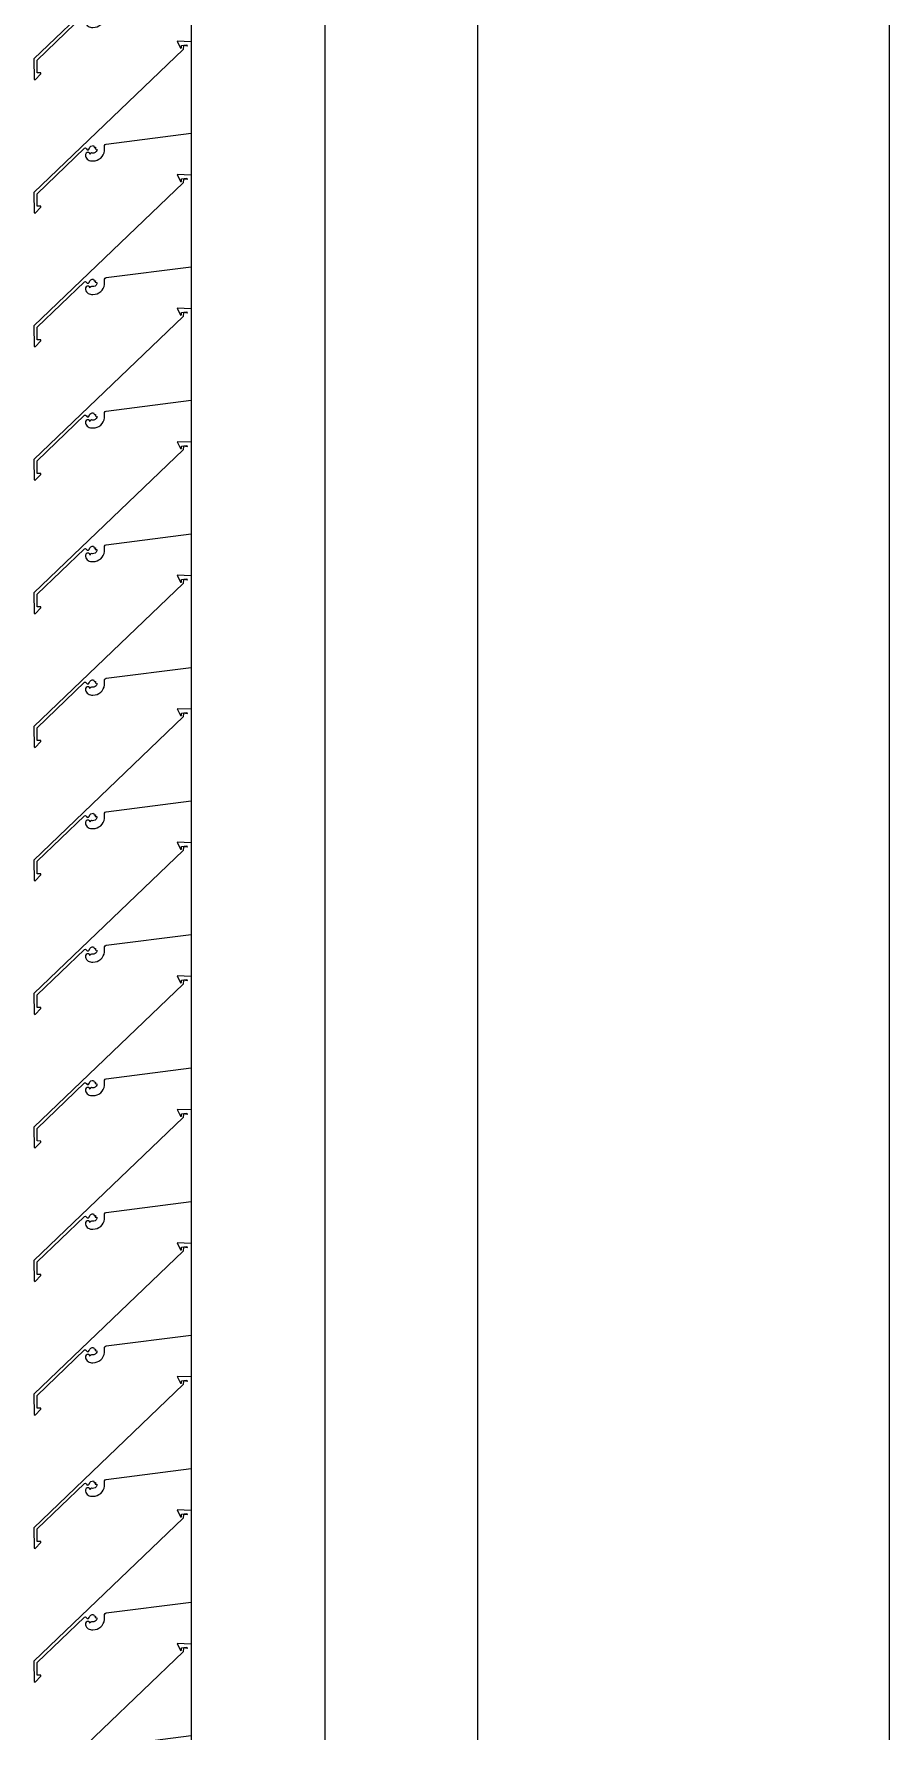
# Model space of a CAD drawing. Header units: millimetres. Extents: x -220592 to 404889, y -217665 to 38245.
# Drawn here: x -806.58 to -802.42, y -1147.65 to -1139.39 of the extents above; entities that cross this region are included whole.
import ezdxf

# ---------------------------------------------------------------- set-up
doc = ezdxf.new("R2010")
doc.units = ezdxf.units.MM
doc.linetypes.add('XKITLINE00', pattern=[0])
doc.layers.add('Part', color=7, linetype='Continuous', lineweight=0)

# ---------------------------------------------------------------- blocks, each defined once
blk = doc.blocks.new('*A15047')
at = {"layer": 'Part', "color": 7, "linetype": 'XKITLINE00', "lineweight": 0}
for p, q in [((8.69, 356.643483), (8.69, 102.780027)), ((6.69, 102.780027), (6.69, 273.099959))]:
    blk.add_line(p, q, dxfattribs=at)
blk = doc.blocks.new('*A15781')
at = {"layer": 'Part', "color": 7, "linetype": 'XKITLINE00', "lineweight": 0}
for p, q in [((5.255094, 261.812484), (4.529972, 261.116238)), ((5.294696, 261.849826), (5.227201, 261.85244)), ((5.227201, 261.85244), (5.242736, 261.818953)), ((5.242736, 261.818953), (5.247859, 261.819365)), ((5.247859, 261.819365), (5.247988, 261.831556)), ((5.247988, 261.831556), (5.272971, 261.834696)), ((5.257991, 261.831027), (5.255094, 261.812484)), ((5.275007, 261.828123), (5.257991, 261.831027)), ((5.272971, 261.834696), (5.275007, 261.828123)), ((4.880888, 261.351118), (5.294696, 261.404122)), ((4.545007, 261.109871), (4.776023, 261.331274)), ((4.776023, 261.331274), (4.781182, 261.332366)), ((4.78333, 261.306456), (4.78069, 261.300982)), ((4.781182, 261.332366), (4.784837, 261.327739)), ((4.788474, 261.309693), (4.78333, 261.306456)), ((4.784837, 261.327739), (4.789301, 261.323885)), ((4.794552, 261.309705), (4.788474, 261.309693)), ((4.789301, 261.323885), (4.795195, 261.324091)), ((4.799708, 261.306487), (4.794552, 261.309705)), ((4.795195, 261.324091), (4.799378, 261.328248)), ((4.799378, 261.328248), (4.802492, 261.335822)), ((4.80265, 261.301015), (4.799708, 261.306487)), ((4.802492, 261.335822), (4.807159, 261.340608)), ((4.80468, 261.305996), (4.80265, 261.301015)), ((4.809491, 261.308403), (4.80468, 261.305996)), ((4.807159, 261.340608), (4.813235, 261.343398)), ((4.815409, 261.307498), (4.809491, 261.308403)), ((4.813235, 261.343398), (4.819907, 261.34382)), ((4.821909, 261.307842), (4.815409, 261.307498)), ((4.819907, 261.34382), (4.822229, 261.33643)), ((4.827877, 261.31044), (4.821909, 261.307842)), ((4.822229, 261.33643), (4.829394, 261.335486)), ((4.832559, 261.314962), (4.827877, 261.31044)), ((4.829394, 261.335486), (4.828225, 261.328426)), ((4.828225, 261.328426), (4.83593, 261.32732)), ((4.835361, 261.320836), (4.832559, 261.314962)), ((4.83593, 261.32732), (4.835361, 261.320836)), ((4.867327, 261.299055), (4.871325, 261.308485)), ((4.871325, 261.308485), (4.873548, 261.318484)), ((4.872437, 261.338854), (4.872676, 261.344376)), ((4.873923, 261.32872), (4.872437, 261.338854)), ((4.872676, 261.344376), (4.875813, 261.348928)), ((4.873548, 261.318484), (4.873923, 261.32872)), ((4.875813, 261.348928), (4.880888, 261.351118)), ((4.78069, 261.300982), (4.781186, 261.293212)), ((4.781186, 261.293212), (4.782921, 261.287716)), ((4.782921, 261.287716), (4.785675, 261.282653)), ((4.785675, 261.282653), (4.789347, 261.27821)), ((4.789347, 261.27821), (4.7938, 261.274552)), ((4.7938, 261.274552), (4.79887, 261.271812)), ((4.79887, 261.271812), (4.804371, 261.270093)), ((4.804371, 261.270093), (4.810099, 261.269457)), ((4.810099, 261.269457), (4.816898, 261.269359)), ((4.816898, 261.269359), (4.827111, 261.270144)), ((4.827111, 261.270144), (4.837012, 261.272767)), ((4.837012, 261.272767), (4.846275, 261.27714)), ((4.846275, 261.27714), (4.854591, 261.283118)), ((4.854591, 261.283118), (4.861687, 261.290505)), ((4.861687, 261.290505), (4.867327, 261.299055)), ((4.529972, 261.116238), (4.530525, 261.017087)), ((4.54535, 261.048525), (4.545007, 261.109871)), ((4.530525, 261.017087), (4.535206, 261.014619)), ((4.535206, 261.014619), (4.563855, 261.043507)), ((4.56277, 261.048428), (4.54535, 261.048525)), ((4.563855, 261.043507), (4.56277, 261.048428))]:
    blk.add_line(p, q, dxfattribs=at)
blk = doc.blocks.new('*A15782')
at = {"layer": 'Part', "color": 7, "linetype": 'XKITLINE00', "lineweight": 0}
for p, q in [((5.255094, 262.462484), (4.529972, 261.766238)), ((5.294696, 262.499826), (5.227201, 262.50244)), ((5.227201, 262.50244), (5.242736, 262.468953)), ((5.242736, 262.468953), (5.247859, 262.469365)), ((5.247859, 262.469365), (5.247988, 262.481556)), ((5.247988, 262.481556), (5.272971, 262.484696)), ((5.257991, 262.481027), (5.255094, 262.462484)), ((5.275007, 262.478123), (5.257991, 262.481027)), ((5.272971, 262.484696), (5.275007, 262.478123)), ((4.880888, 262.001118), (5.294696, 262.054122)), ((4.545007, 261.759871), (4.776023, 261.981274)), ((4.776023, 261.981274), (4.781182, 261.982366)), ((4.781182, 261.982366), (4.784837, 261.977739)), ((4.784837, 261.977739), (4.789301, 261.973885)), ((4.789301, 261.973885), (4.795195, 261.974091)), ((4.795195, 261.974091), (4.799378, 261.978248)), ((4.799378, 261.978248), (4.802492, 261.985822)), ((4.802492, 261.985822), (4.807159, 261.990608)), ((4.807159, 261.990608), (4.813235, 261.993398)), ((4.813235, 261.993398), (4.819907, 261.99382)), ((4.819907, 261.99382), (4.822229, 261.98643)), ((4.822229, 261.98643), (4.829394, 261.985486)), ((4.832559, 261.964962), (4.827877, 261.96044)), ((4.829394, 261.985486), (4.828225, 261.978426)), ((4.828225, 261.978426), (4.83593, 261.97732)), ((4.835361, 261.970836), (4.832559, 261.964962)), ((4.83593, 261.97732), (4.835361, 261.970836)), ((4.871325, 261.958485), (4.873548, 261.968484)), ((4.872437, 261.988854), (4.872676, 261.994376)), ((4.873923, 261.97872), (4.872437, 261.988854)), ((4.872676, 261.994376), (4.875813, 261.998928)), ((4.873548, 261.968484), (4.873923, 261.97872)), ((4.875813, 261.998928), (4.880888, 262.001118)), ((4.78333, 261.956456), (4.78069, 261.950982)), ((4.78069, 261.950982), (4.781186, 261.943212)), ((4.781186, 261.943212), (4.782921, 261.937716)), ((4.782921, 261.937716), (4.785675, 261.932653)), ((4.788474, 261.959693), (4.78333, 261.956456)), ((4.785675, 261.932653), (4.789347, 261.92821)), ((4.794552, 261.959705), (4.788474, 261.959693)), ((4.789347, 261.92821), (4.7938, 261.924552)), ((4.7938, 261.924552), (4.79887, 261.921812)), ((4.799708, 261.956487), (4.794552, 261.959705)), ((4.79887, 261.921812), (4.804371, 261.920093)), ((4.80265, 261.951015), (4.799708, 261.956487)), ((4.80468, 261.955996), (4.80265, 261.951015)), ((4.804371, 261.920093), (4.810099, 261.919457)), ((4.809491, 261.958403), (4.80468, 261.955996)), ((4.815409, 261.957498), (4.809491, 261.958403)), ((4.810099, 261.919457), (4.816898, 261.919359)), ((4.821909, 261.957842), (4.815409, 261.957498)), ((4.816898, 261.919359), (4.827111, 261.920144)), ((4.827877, 261.96044), (4.821909, 261.957842)), ((4.827111, 261.920144), (4.837012, 261.922767)), ((4.837012, 261.922767), (4.846275, 261.92714)), ((4.846275, 261.92714), (4.854591, 261.933118)), ((4.854591, 261.933118), (4.861687, 261.940505)), ((4.861687, 261.940505), (4.867327, 261.949055)), ((4.867327, 261.949055), (4.871325, 261.958485)), ((4.529972, 261.766238), (4.530525, 261.667087)), ((4.54535, 261.698525), (4.545007, 261.759871)), ((4.530525, 261.667087), (4.535206, 261.664619)), ((4.535206, 261.664619), (4.563855, 261.693507)), ((4.56277, 261.698428), (4.54535, 261.698525)), ((4.563855, 261.693507), (4.56277, 261.698428))]:
    blk.add_line(p, q, dxfattribs=at)
blk = doc.blocks.new('*A15783')
at = {"layer": 'Part', "color": 7, "linetype": 'XKITLINE00', "lineweight": 0}
for p, q in [((5.294696, 263.149826), (5.227201, 263.15244)), ((5.227201, 263.15244), (5.242736, 263.118953)), ((5.247859, 263.119365), (5.247988, 263.131556)), ((5.247988, 263.131556), (5.272971, 263.134696)), ((5.257991, 263.131027), (5.255094, 263.112484)), ((5.275007, 263.128123), (5.257991, 263.131027)), ((5.272971, 263.134696), (5.275007, 263.128123)), ((5.255094, 263.112484), (4.529972, 262.416238)), ((5.242736, 263.118953), (5.247859, 263.119365)), ((4.545007, 262.409871), (4.776023, 262.631274)), ((4.776023, 262.631274), (4.781182, 262.632366)), ((4.781182, 262.632366), (4.784837, 262.627739)), ((4.784837, 262.627739), (4.789301, 262.623885)), ((4.789301, 262.623885), (4.795195, 262.624091)), ((4.795195, 262.624091), (4.799378, 262.628248)), ((4.799378, 262.628248), (4.802492, 262.635822)), ((4.802492, 262.635822), (4.807159, 262.640608)), ((4.807159, 262.640608), (4.813235, 262.643398)), ((4.813235, 262.643398), (4.819907, 262.64382)), ((4.819907, 262.64382), (4.822229, 262.63643)), ((4.822229, 262.63643), (4.829394, 262.635486)), ((4.829394, 262.635486), (4.828225, 262.628426)), ((4.828225, 262.628426), (4.83593, 262.62732)), ((4.83593, 262.62732), (4.835361, 262.620836)), ((4.872437, 262.638854), (4.872676, 262.644376)), ((4.873923, 262.62872), (4.872437, 262.638854)), ((4.872676, 262.644376), (4.875813, 262.648928)), ((4.873548, 262.618484), (4.873923, 262.62872)), ((4.875813, 262.648928), (4.880888, 262.651118)), ((4.880888, 262.651118), (5.294696, 262.704122)), ((4.78333, 262.606456), (4.78069, 262.600982)), ((4.78069, 262.600982), (4.781186, 262.593212)), ((4.781186, 262.593212), (4.782921, 262.587716)), ((4.782921, 262.587716), (4.785675, 262.582653)), ((4.788474, 262.609693), (4.78333, 262.606456)), ((4.785675, 262.582653), (4.789347, 262.57821)), ((4.794552, 262.609705), (4.788474, 262.609693)), ((4.789347, 262.57821), (4.7938, 262.574552)), ((4.7938, 262.574552), (4.79887, 262.571812)), ((4.799708, 262.606487), (4.794552, 262.609705)), ((4.79887, 262.571812), (4.804371, 262.570093)), ((4.80265, 262.601015), (4.799708, 262.606487)), ((4.80468, 262.605996), (4.80265, 262.601015)), ((4.804371, 262.570093), (4.810099, 262.569457)), ((4.809491, 262.608403), (4.80468, 262.605996)), ((4.815409, 262.607498), (4.809491, 262.608403)), ((4.810099, 262.569457), (4.816898, 262.569359)), ((4.821909, 262.607842), (4.815409, 262.607498)), ((4.816898, 262.569359), (4.827111, 262.570144)), ((4.827877, 262.61044), (4.821909, 262.607842)), ((4.827111, 262.570144), (4.837012, 262.572767)), ((4.832559, 262.614962), (4.827877, 262.61044)), ((4.835361, 262.620836), (4.832559, 262.614962)), ((4.837012, 262.572767), (4.846275, 262.57714)), ((4.846275, 262.57714), (4.854591, 262.583118)), ((4.854591, 262.583118), (4.861687, 262.590505)), ((4.861687, 262.590505), (4.867327, 262.599055)), ((4.867327, 262.599055), (4.871325, 262.608485)), ((4.871325, 262.608485), (4.873548, 262.618484)), ((4.529972, 262.416238), (4.530525, 262.317087)), ((4.54535, 262.348525), (4.545007, 262.409871)), ((4.530525, 262.317087), (4.535206, 262.314619)), ((4.535206, 262.314619), (4.563855, 262.343507)), ((4.56277, 262.348428), (4.54535, 262.348525)), ((4.563855, 262.343507), (4.56277, 262.348428))]:
    blk.add_line(p, q, dxfattribs=at)
blk = doc.blocks.new('*A15784')
at = {"layer": 'Part', "color": 7, "linetype": 'XKITLINE00', "lineweight": 0}
for p, q in [((5.294696, 263.799826), (5.227201, 263.80244)), ((5.227201, 263.80244), (5.242736, 263.768953)), ((5.247859, 263.769365), (5.247988, 263.781556)), ((5.247988, 263.781556), (5.272971, 263.784696)), ((5.257991, 263.781027), (5.255094, 263.762484)), ((5.275007, 263.778123), (5.257991, 263.781027)), ((5.272971, 263.784696), (5.275007, 263.778123)), ((5.255094, 263.762484), (4.529972, 263.066238)), ((5.242736, 263.768953), (5.247859, 263.769365)), ((4.799378, 263.278248), (4.802492, 263.285822)), ((4.802492, 263.285822), (4.807159, 263.290608)), ((4.807159, 263.290608), (4.813235, 263.293398)), ((4.813235, 263.293398), (4.819907, 263.29382)), ((4.819907, 263.29382), (4.822229, 263.28643)), ((4.822229, 263.28643), (4.829394, 263.285486)), ((4.829394, 263.285486), (4.828225, 263.278426)), ((4.872437, 263.288854), (4.872676, 263.294376)), ((4.873923, 263.27872), (4.872437, 263.288854)), ((4.872676, 263.294376), (4.875813, 263.298928)), ((4.875813, 263.298928), (4.880888, 263.301118)), ((4.880888, 263.301118), (5.294696, 263.354122)), ((4.545007, 263.059871), (4.776023, 263.281274)), ((4.776023, 263.281274), (4.781182, 263.282366)), ((4.78333, 263.256456), (4.78069, 263.250982)), ((4.78069, 263.250982), (4.781186, 263.243212)), ((4.781182, 263.282366), (4.784837, 263.277739)), ((4.781186, 263.243212), (4.782921, 263.237716)), ((4.782921, 263.237716), (4.785675, 263.232653)), ((4.788474, 263.259693), (4.78333, 263.256456)), ((4.784837, 263.277739), (4.789301, 263.273885)), ((4.785675, 263.232653), (4.789347, 263.22821)), ((4.794552, 263.259705), (4.788474, 263.259693)), ((4.789301, 263.273885), (4.795195, 263.274091)), ((4.789347, 263.22821), (4.7938, 263.224552)), ((4.7938, 263.224552), (4.79887, 263.221812)), ((4.799708, 263.256487), (4.794552, 263.259705)), ((4.795195, 263.274091), (4.799378, 263.278248)), ((4.79887, 263.221812), (4.804371, 263.220093)), ((4.80265, 263.251015), (4.799708, 263.256487)), ((4.80468, 263.255996), (4.80265, 263.251015)), ((4.804371, 263.220093), (4.810099, 263.219457)), ((4.809491, 263.258403), (4.80468, 263.255996)), ((4.815409, 263.257498), (4.809491, 263.258403)), ((4.810099, 263.219457), (4.816898, 263.219359)), ((4.821909, 263.257842), (4.815409, 263.257498)), ((4.816898, 263.219359), (4.827111, 263.220144)), ((4.827877, 263.26044), (4.821909, 263.257842)), ((4.827111, 263.220144), (4.837012, 263.222767)), ((4.832559, 263.264962), (4.827877, 263.26044)), ((4.828225, 263.278426), (4.83593, 263.27732)), ((4.835361, 263.270836), (4.832559, 263.264962)), ((4.83593, 263.27732), (4.835361, 263.270836)), ((4.837012, 263.222767), (4.846275, 263.22714)), ((4.846275, 263.22714), (4.854591, 263.233118)), ((4.854591, 263.233118), (4.861687, 263.240505)), ((4.861687, 263.240505), (4.867327, 263.249055)), ((4.867327, 263.249055), (4.871325, 263.258485)), ((4.871325, 263.258485), (4.873548, 263.268484)), ((4.873548, 263.268484), (4.873923, 263.27872)), ((4.529972, 263.066238), (4.530525, 262.967087)), ((4.54535, 262.998525), (4.545007, 263.059871)), ((4.530525, 262.967087), (4.535206, 262.964619)), ((4.535206, 262.964619), (4.563855, 262.993507)), ((4.56277, 262.998428), (4.54535, 262.998525)), ((4.563855, 262.993507), (4.56277, 262.998428))]:
    blk.add_line(p, q, dxfattribs=at)
blk = doc.blocks.new('*A15785')
at = {"layer": 'Part', "color": 7, "linetype": 'XKITLINE00', "lineweight": 0}
for p, q in [((5.294696, 264.449826), (5.227201, 264.45244)), ((5.227201, 264.45244), (5.242736, 264.418953)), ((5.255094, 264.412484), (4.529972, 263.716238)), ((5.242736, 264.418953), (5.247859, 264.419365)), ((5.247859, 264.419365), (5.247988, 264.431556)), ((5.247988, 264.431556), (5.272971, 264.434696)), ((5.257991, 264.431027), (5.255094, 264.412484)), ((5.275007, 264.428123), (5.257991, 264.431027)), ((5.272971, 264.434696), (5.275007, 264.428123)), ((4.872676, 263.944376), (4.875813, 263.948928)), ((4.875813, 263.948928), (4.880888, 263.951118)), ((4.880888, 263.951118), (5.294696, 264.004122)), ((4.545007, 263.709871), (4.776023, 263.931274)), ((4.776023, 263.931274), (4.781182, 263.932366)), ((4.78333, 263.906456), (4.78069, 263.900982)), ((4.78069, 263.900982), (4.781186, 263.893212)), ((4.781182, 263.932366), (4.784837, 263.927739)), ((4.781186, 263.893212), (4.782921, 263.887716)), ((4.782921, 263.887716), (4.785675, 263.882653)), ((4.788474, 263.909693), (4.78333, 263.906456)), ((4.784837, 263.927739), (4.789301, 263.923885)), ((4.785675, 263.882653), (4.789347, 263.87821)), ((4.794552, 263.909705), (4.788474, 263.909693)), ((4.789301, 263.923885), (4.795195, 263.924091)), ((4.789347, 263.87821), (4.7938, 263.874552)), ((4.7938, 263.874552), (4.79887, 263.871812)), ((4.799708, 263.906487), (4.794552, 263.909705)), ((4.795195, 263.924091), (4.799378, 263.928248)), ((4.79887, 263.871812), (4.804371, 263.870093)), ((4.799378, 263.928248), (4.802492, 263.935822)), ((4.80265, 263.901015), (4.799708, 263.906487)), ((4.802492, 263.935822), (4.807159, 263.940608)), ((4.80468, 263.905996), (4.80265, 263.901015)), ((4.804371, 263.870093), (4.810099, 263.869457)), ((4.809491, 263.908403), (4.80468, 263.905996)), ((4.807159, 263.940608), (4.813235, 263.943398)), ((4.815409, 263.907498), (4.809491, 263.908403)), ((4.810099, 263.869457), (4.816898, 263.869359)), ((4.813235, 263.943398), (4.819907, 263.94382)), ((4.821909, 263.907842), (4.815409, 263.907498)), ((4.816898, 263.869359), (4.827111, 263.870144)), ((4.819907, 263.94382), (4.822229, 263.93643)), ((4.827877, 263.91044), (4.821909, 263.907842)), ((4.822229, 263.93643), (4.829394, 263.935486)), ((4.827111, 263.870144), (4.837012, 263.872767)), ((4.832559, 263.914962), (4.827877, 263.91044)), ((4.829394, 263.935486), (4.828225, 263.928426)), ((4.828225, 263.928426), (4.83593, 263.92732)), ((4.835361, 263.920836), (4.832559, 263.914962)), ((4.83593, 263.92732), (4.835361, 263.920836)), ((4.837012, 263.872767), (4.846275, 263.87714)), ((4.846275, 263.87714), (4.854591, 263.883118)), ((4.854591, 263.883118), (4.861687, 263.890505)), ((4.861687, 263.890505), (4.867327, 263.899055)), ((4.867327, 263.899055), (4.871325, 263.908485)), ((4.871325, 263.908485), (4.873548, 263.918484)), ((4.872437, 263.938854), (4.872676, 263.944376)), ((4.873923, 263.92872), (4.872437, 263.938854)), ((4.873548, 263.918484), (4.873923, 263.92872)), ((4.529972, 263.716238), (4.530525, 263.617087)), ((4.54535, 263.648525), (4.545007, 263.709871)), ((4.530525, 263.617087), (4.535206, 263.614619)), ((4.535206, 263.614619), (4.563855, 263.643507)), ((4.56277, 263.648428), (4.54535, 263.648525)), ((4.563855, 263.643507), (4.56277, 263.648428))]:
    blk.add_line(p, q, dxfattribs=at)
blk = doc.blocks.new('*A15786')
at = {"layer": 'Part', "color": 7, "linetype": 'XKITLINE00', "lineweight": 0}
for p, q in [((5.294696, 265.099826), (5.227201, 265.10244)), ((5.227201, 265.10244), (5.242736, 265.068953)), ((5.255094, 265.062484), (4.529972, 264.366238)), ((5.242736, 265.068953), (5.247859, 265.069365)), ((5.247859, 265.069365), (5.247988, 265.081556)), ((5.247988, 265.081556), (5.272971, 265.084696)), ((5.257991, 265.081027), (5.255094, 265.062484)), ((5.275007, 265.078123), (5.257991, 265.081027)), ((5.272971, 265.084696), (5.275007, 265.078123)), ((4.880888, 264.601118), (5.294696, 264.654122)), ((4.545007, 264.359871), (4.776023, 264.581274)), ((4.776023, 264.581274), (4.781182, 264.582366)), ((4.78333, 264.556456), (4.78069, 264.550982)), ((4.78069, 264.550982), (4.781186, 264.543212)), ((4.781182, 264.582366), (4.784837, 264.577739)), ((4.781186, 264.543212), (4.782921, 264.537716)), ((4.782921, 264.537716), (4.785675, 264.532653)), ((4.788474, 264.559693), (4.78333, 264.556456)), ((4.784837, 264.577739), (4.789301, 264.573885)), ((4.785675, 264.532653), (4.789347, 264.52821)), ((4.794552, 264.559705), (4.788474, 264.559693)), ((4.789301, 264.573885), (4.795195, 264.574091)), ((4.789347, 264.52821), (4.7938, 264.524552)), ((4.7938, 264.524552), (4.79887, 264.521812)), ((4.799708, 264.556487), (4.794552, 264.559705)), ((4.795195, 264.574091), (4.799378, 264.578248)), ((4.799378, 264.578248), (4.802492, 264.585822)), ((4.80265, 264.551015), (4.799708, 264.556487)), ((4.802492, 264.585822), (4.807159, 264.590608)), ((4.80468, 264.555996), (4.80265, 264.551015)), ((4.809491, 264.558403), (4.80468, 264.555996)), ((4.807159, 264.590608), (4.813235, 264.593398)), ((4.815409, 264.557498), (4.809491, 264.558403)), ((4.813235, 264.593398), (4.819907, 264.59382)), ((4.821909, 264.557842), (4.815409, 264.557498)), ((4.819907, 264.59382), (4.822229, 264.58643)), ((4.827877, 264.56044), (4.821909, 264.557842)), ((4.822229, 264.58643), (4.829394, 264.585486)), ((4.832559, 264.564962), (4.827877, 264.56044)), ((4.829394, 264.585486), (4.828225, 264.578426)), ((4.828225, 264.578426), (4.83593, 264.57732)), ((4.835361, 264.570836), (4.832559, 264.564962)), ((4.83593, 264.57732), (4.835361, 264.570836)), ((4.837012, 264.522767), (4.846275, 264.52714)), ((4.846275, 264.52714), (4.854591, 264.533118)), ((4.854591, 264.533118), (4.861687, 264.540505)), ((4.861687, 264.540505), (4.867327, 264.549055)), ((4.867327, 264.549055), (4.871325, 264.558485)), ((4.871325, 264.558485), (4.873548, 264.568484)), ((4.872437, 264.588854), (4.872676, 264.594376)), ((4.873923, 264.57872), (4.872437, 264.588854)), ((4.872676, 264.594376), (4.875813, 264.598928)), ((4.873548, 264.568484), (4.873923, 264.57872)), ((4.875813, 264.598928), (4.880888, 264.601118)), ((4.79887, 264.521812), (4.804371, 264.520093)), ((4.804371, 264.520093), (4.810099, 264.519457)), ((4.810099, 264.519457), (4.816898, 264.519359)), ((4.816898, 264.519359), (4.827111, 264.520144)), ((4.827111, 264.520144), (4.837012, 264.522767)), ((4.529972, 264.366238), (4.530525, 264.267087)), ((4.54535, 264.298525), (4.545007, 264.359871)), ((4.535206, 264.264619), (4.563855, 264.293507)), ((4.56277, 264.298428), (4.54535, 264.298525)), ((4.563855, 264.293507), (4.56277, 264.298428)), ((4.530525, 264.267087), (4.535206, 264.264619))]:
    blk.add_line(p, q, dxfattribs=at)
blk = doc.blocks.new('*A15787')
at = {"layer": 'Part', "color": 7, "linetype": 'XKITLINE00', "lineweight": 0}
for p, q in [((5.255094, 265.712484), (4.529972, 265.016238)), ((5.294696, 265.749826), (5.227201, 265.75244)), ((5.227201, 265.75244), (5.242736, 265.718953)), ((5.242736, 265.718953), (5.247859, 265.719365)), ((5.247859, 265.719365), (5.247988, 265.731556)), ((5.247988, 265.731556), (5.272971, 265.734696)), ((5.257991, 265.731027), (5.255094, 265.712484)), ((5.275007, 265.728123), (5.257991, 265.731027)), ((5.272971, 265.734696), (5.275007, 265.728123)), ((4.880888, 265.251118), (5.294696, 265.304122)), ((4.545007, 265.009871), (4.776023, 265.231274)), ((4.776023, 265.231274), (4.781182, 265.232366)), ((4.78333, 265.206456), (4.78069, 265.200982)), ((4.78069, 265.200982), (4.781186, 265.193212)), ((4.781182, 265.232366), (4.784837, 265.227739)), ((4.781186, 265.193212), (4.782921, 265.187716)), ((4.782921, 265.187716), (4.785675, 265.182653)), ((4.788474, 265.209693), (4.78333, 265.206456)), ((4.784837, 265.227739), (4.789301, 265.223885)), ((4.794552, 265.209705), (4.788474, 265.209693)), ((4.789301, 265.223885), (4.795195, 265.224091)), ((4.799708, 265.206487), (4.794552, 265.209705)), ((4.795195, 265.224091), (4.799378, 265.228248)), ((4.799378, 265.228248), (4.802492, 265.235822)), ((4.80265, 265.201015), (4.799708, 265.206487)), ((4.802492, 265.235822), (4.807159, 265.240608)), ((4.80468, 265.205996), (4.80265, 265.201015)), ((4.809491, 265.208403), (4.80468, 265.205996)), ((4.807159, 265.240608), (4.813235, 265.243398)), ((4.815409, 265.207498), (4.809491, 265.208403)), ((4.813235, 265.243398), (4.819907, 265.24382)), ((4.821909, 265.207842), (4.815409, 265.207498)), ((4.819907, 265.24382), (4.822229, 265.23643)), ((4.827877, 265.21044), (4.821909, 265.207842)), ((4.822229, 265.23643), (4.829394, 265.235486)), ((4.832559, 265.214962), (4.827877, 265.21044)), ((4.829394, 265.235486), (4.828225, 265.228426)), ((4.828225, 265.228426), (4.83593, 265.22732)), ((4.835361, 265.220836), (4.832559, 265.214962)), ((4.83593, 265.22732), (4.835361, 265.220836)), ((4.854591, 265.183118), (4.861687, 265.190505)), ((4.861687, 265.190505), (4.867327, 265.199055)), ((4.867327, 265.199055), (4.871325, 265.208485)), ((4.871325, 265.208485), (4.873548, 265.218484)), ((4.872437, 265.238854), (4.872676, 265.244376)), ((4.873923, 265.22872), (4.872437, 265.238854)), ((4.872676, 265.244376), (4.875813, 265.248928)), ((4.873548, 265.218484), (4.873923, 265.22872)), ((4.875813, 265.248928), (4.880888, 265.251118)), ((4.785675, 265.182653), (4.789347, 265.17821)), ((4.789347, 265.17821), (4.7938, 265.174552)), ((4.7938, 265.174552), (4.79887, 265.171812)), ((4.79887, 265.171812), (4.804371, 265.170093)), ((4.804371, 265.170093), (4.810099, 265.169457)), ((4.810099, 265.169457), (4.816898, 265.169359)), ((4.816898, 265.169359), (4.827111, 265.170144)), ((4.827111, 265.170144), (4.837012, 265.172767)), ((4.837012, 265.172767), (4.846275, 265.17714)), ((4.846275, 265.17714), (4.854591, 265.183118)), ((4.529972, 265.016238), (4.530525, 264.917087)), ((4.535206, 264.914619), (4.563855, 264.943507)), ((4.54535, 264.948525), (4.545007, 265.009871)), ((4.56277, 264.948428), (4.54535, 264.948525)), ((4.563855, 264.943507), (4.56277, 264.948428)), ((4.530525, 264.917087), (4.535206, 264.914619))]:
    blk.add_line(p, q, dxfattribs=at)
blk = doc.blocks.new('*A15788')
at = {"layer": 'Part', "color": 7, "linetype": 'XKITLINE00', "lineweight": 0}
for p, q in [((5.255094, 266.362484), (4.529972, 265.666238)), ((5.294696, 266.399826), (5.227201, 266.40244)), ((5.227201, 266.40244), (5.242736, 266.368953)), ((5.242736, 266.368953), (5.247859, 266.369365)), ((5.247859, 266.369365), (5.247988, 266.381556)), ((5.247988, 266.381556), (5.272971, 266.384696)), ((5.257991, 266.381027), (5.255094, 266.362484)), ((5.275007, 266.378123), (5.257991, 266.381027)), ((5.272971, 266.384696), (5.275007, 266.378123)), ((4.880888, 265.901118), (5.294696, 265.954122)), ((4.545007, 265.659871), (4.776023, 265.881274)), ((4.776023, 265.881274), (4.781182, 265.882366)), ((4.78333, 265.856456), (4.78069, 265.850982)), ((4.78069, 265.850982), (4.781186, 265.843212)), ((4.781182, 265.882366), (4.784837, 265.877739)), ((4.788474, 265.859693), (4.78333, 265.856456)), ((4.784837, 265.877739), (4.789301, 265.873885)), ((4.794552, 265.859705), (4.788474, 265.859693)), ((4.789301, 265.873885), (4.795195, 265.874091)), ((4.799708, 265.856487), (4.794552, 265.859705)), ((4.795195, 265.874091), (4.799378, 265.878248)), ((4.799378, 265.878248), (4.802492, 265.885822)), ((4.80265, 265.851015), (4.799708, 265.856487)), ((4.802492, 265.885822), (4.807159, 265.890608)), ((4.80468, 265.855996), (4.80265, 265.851015)), ((4.809491, 265.858403), (4.80468, 265.855996)), ((4.807159, 265.890608), (4.813235, 265.893398)), ((4.815409, 265.857498), (4.809491, 265.858403)), ((4.813235, 265.893398), (4.819907, 265.89382)), ((4.821909, 265.857842), (4.815409, 265.857498)), ((4.819907, 265.89382), (4.822229, 265.88643)), ((4.827877, 265.86044), (4.821909, 265.857842)), ((4.822229, 265.88643), (4.829394, 265.885486)), ((4.832559, 265.864962), (4.827877, 265.86044)), ((4.829394, 265.885486), (4.828225, 265.878426)), ((4.828225, 265.878426), (4.83593, 265.87732)), ((4.835361, 265.870836), (4.832559, 265.864962)), ((4.83593, 265.87732), (4.835361, 265.870836)), ((4.861687, 265.840505), (4.867327, 265.849055)), ((4.867327, 265.849055), (4.871325, 265.858485)), ((4.871325, 265.858485), (4.873548, 265.868484)), ((4.872437, 265.888854), (4.872676, 265.894376)), ((4.873923, 265.87872), (4.872437, 265.888854)), ((4.872676, 265.894376), (4.875813, 265.898928)), ((4.873548, 265.868484), (4.873923, 265.87872)), ((4.875813, 265.898928), (4.880888, 265.901118)), ((4.781186, 265.843212), (4.782921, 265.837716)), ((4.782921, 265.837716), (4.785675, 265.832653)), ((4.785675, 265.832653), (4.789347, 265.82821)), ((4.789347, 265.82821), (4.7938, 265.824552)), ((4.7938, 265.824552), (4.79887, 265.821812)), ((4.79887, 265.821812), (4.804371, 265.820093)), ((4.804371, 265.820093), (4.810099, 265.819457)), ((4.810099, 265.819457), (4.816898, 265.819359)), ((4.816898, 265.819359), (4.827111, 265.820144)), ((4.827111, 265.820144), (4.837012, 265.822767)), ((4.837012, 265.822767), (4.846275, 265.82714)), ((4.846275, 265.82714), (4.854591, 265.833118)), ((4.854591, 265.833118), (4.861687, 265.840505)), ((4.529972, 265.666238), (4.530525, 265.567087)), ((4.54535, 265.598525), (4.545007, 265.659871)), ((4.56277, 265.598428), (4.54535, 265.598525)), ((4.563855, 265.593507), (4.56277, 265.598428)), ((4.530525, 265.567087), (4.535206, 265.564619)), ((4.535206, 265.564619), (4.563855, 265.593507))]:
    blk.add_line(p, q, dxfattribs=at)
blk = doc.blocks.new('*A15789')
at = {"layer": 'Part', "color": 7, "linetype": 'XKITLINE00', "lineweight": 0}
for p, q in [((5.255094, 267.012484), (4.529972, 266.316238)), ((5.294696, 267.049826), (5.227201, 267.05244)), ((5.227201, 267.05244), (5.242736, 267.018953)), ((5.242736, 267.018953), (5.247859, 267.019365)), ((5.247859, 267.019365), (5.247988, 267.031556)), ((5.247988, 267.031556), (5.272971, 267.034696)), ((5.257991, 267.031027), (5.255094, 267.012484)), ((5.275007, 267.028123), (5.257991, 267.031027)), ((5.272971, 267.034696), (5.275007, 267.028123)), ((4.880888, 266.551118), (5.294696, 266.604122)), ((4.545007, 266.309871), (4.776023, 266.531274)), ((4.776023, 266.531274), (4.781182, 266.532366)), ((4.781182, 266.532366), (4.784837, 266.527739)), ((4.788474, 266.509693), (4.78333, 266.506456)), ((4.784837, 266.527739), (4.789301, 266.523885)), ((4.794552, 266.509705), (4.788474, 266.509693)), ((4.789301, 266.523885), (4.795195, 266.524091)), ((4.799708, 266.506487), (4.794552, 266.509705)), ((4.795195, 266.524091), (4.799378, 266.528248)), ((4.799378, 266.528248), (4.802492, 266.535822)), ((4.802492, 266.535822), (4.807159, 266.540608)), ((4.809491, 266.508403), (4.80468, 266.505996)), ((4.807159, 266.540608), (4.813235, 266.543398)), ((4.815409, 266.507498), (4.809491, 266.508403)), ((4.813235, 266.543398), (4.819907, 266.54382)), ((4.821909, 266.507842), (4.815409, 266.507498)), ((4.819907, 266.54382), (4.822229, 266.53643)), ((4.827877, 266.51044), (4.821909, 266.507842)), ((4.822229, 266.53643), (4.829394, 266.535486)), ((4.832559, 266.514962), (4.827877, 266.51044)), ((4.829394, 266.535486), (4.828225, 266.528426)), ((4.828225, 266.528426), (4.83593, 266.52732)), ((4.835361, 266.520836), (4.832559, 266.514962)), ((4.83593, 266.52732), (4.835361, 266.520836)), ((4.867327, 266.499055), (4.871325, 266.508485)), ((4.871325, 266.508485), (4.873548, 266.518484)), ((4.872437, 266.538854), (4.872676, 266.544376)), ((4.873923, 266.52872), (4.872437, 266.538854)), ((4.872676, 266.544376), (4.875813, 266.548928)), ((4.873548, 266.518484), (4.873923, 266.52872)), ((4.875813, 266.548928), (4.880888, 266.551118)), ((4.78333, 266.506456), (4.78069, 266.500982)), ((4.78069, 266.500982), (4.781186, 266.493212)), ((4.781186, 266.493212), (4.782921, 266.487716)), ((4.782921, 266.487716), (4.785675, 266.482653)), ((4.785675, 266.482653), (4.789347, 266.47821)), ((4.789347, 266.47821), (4.7938, 266.474552)), ((4.7938, 266.474552), (4.79887, 266.471812)), ((4.79887, 266.471812), (4.804371, 266.470093)), ((4.80265, 266.501015), (4.799708, 266.506487)), ((4.80468, 266.505996), (4.80265, 266.501015)), ((4.804371, 266.470093), (4.810099, 266.469457)), ((4.810099, 266.469457), (4.816898, 266.469359)), ((4.816898, 266.469359), (4.827111, 266.470144)), ((4.827111, 266.470144), (4.837012, 266.472767)), ((4.837012, 266.472767), (4.846275, 266.47714)), ((4.846275, 266.47714), (4.854591, 266.483118)), ((4.854591, 266.483118), (4.861687, 266.490505)), ((4.861687, 266.490505), (4.867327, 266.499055)), ((4.529972, 266.316238), (4.530525, 266.217087)), ((4.54535, 266.248525), (4.545007, 266.309871)), ((4.530525, 266.217087), (4.535206, 266.214619)), ((4.535206, 266.214619), (4.563855, 266.243507)), ((4.56277, 266.248428), (4.54535, 266.248525)), ((4.563855, 266.243507), (4.56277, 266.248428))]:
    blk.add_line(p, q, dxfattribs=at)
blk = doc.blocks.new('*A15790')
at = {"layer": 'Part', "color": 7, "linetype": 'XKITLINE00', "lineweight": 0}
for p, q in [((5.294696, 267.699826), (5.227201, 267.70244)), ((5.227201, 267.70244), (5.242736, 267.668953)), ((5.242736, 267.668953), (5.247859, 267.669365)), ((5.247859, 267.669365), (5.247988, 267.681556)), ((5.247988, 267.681556), (5.272971, 267.684696)), ((5.257991, 267.681027), (5.255094, 267.662484)), ((5.275007, 267.678123), (5.257991, 267.681027)), ((5.272971, 267.684696), (5.275007, 267.678123)), ((5.255094, 267.662484), (4.529972, 266.966238)), ((4.880888, 267.201118), (5.294696, 267.254122)), ((4.545007, 266.959871), (4.776023, 267.181274)), ((4.776023, 267.181274), (4.781182, 267.182366)), ((4.781182, 267.182366), (4.784837, 267.177739)), ((4.784837, 267.177739), (4.789301, 267.173885)), ((4.789301, 267.173885), (4.795195, 267.174091)), ((4.795195, 267.174091), (4.799378, 267.178248)), ((4.799378, 267.178248), (4.802492, 267.185822)), ((4.802492, 267.185822), (4.807159, 267.190608)), ((4.807159, 267.190608), (4.813235, 267.193398)), ((4.813235, 267.193398), (4.819907, 267.19382)), ((4.819907, 267.19382), (4.822229, 267.18643)), ((4.822229, 267.18643), (4.829394, 267.185486)), ((4.829394, 267.185486), (4.828225, 267.178426)), ((4.828225, 267.178426), (4.83593, 267.17732)), ((4.835361, 267.170836), (4.832559, 267.164962)), ((4.83593, 267.17732), (4.835361, 267.170836)), ((4.871325, 267.158485), (4.873548, 267.168484)), ((4.872437, 267.188854), (4.872676, 267.194376)), ((4.873923, 267.17872), (4.872437, 267.188854)), ((4.872676, 267.194376), (4.875813, 267.198928)), ((4.873548, 267.168484), (4.873923, 267.17872)), ((4.875813, 267.198928), (4.880888, 267.201118)), ((4.78333, 267.156456), (4.78069, 267.150982)), ((4.78069, 267.150982), (4.781186, 267.143212)), ((4.781186, 267.143212), (4.782921, 267.137716)), ((4.782921, 267.137716), (4.785675, 267.132653)), ((4.788474, 267.159693), (4.78333, 267.156456)), ((4.785675, 267.132653), (4.789347, 267.12821)), ((4.794552, 267.159705), (4.788474, 267.159693)), ((4.789347, 267.12821), (4.7938, 267.124552)), ((4.7938, 267.124552), (4.79887, 267.121812)), ((4.799708, 267.156487), (4.794552, 267.159705)), ((4.79887, 267.121812), (4.804371, 267.120093)), ((4.80265, 267.151015), (4.799708, 267.156487)), ((4.80468, 267.155996), (4.80265, 267.151015)), ((4.804371, 267.120093), (4.810099, 267.119457)), ((4.809491, 267.158403), (4.80468, 267.155996)), ((4.815409, 267.157498), (4.809491, 267.158403)), ((4.810099, 267.119457), (4.816898, 267.119359)), ((4.821909, 267.157842), (4.815409, 267.157498)), ((4.816898, 267.119359), (4.827111, 267.120144)), ((4.827877, 267.16044), (4.821909, 267.157842)), ((4.827111, 267.120144), (4.837012, 267.122767)), ((4.832559, 267.164962), (4.827877, 267.16044)), ((4.837012, 267.122767), (4.846275, 267.12714)), ((4.846275, 267.12714), (4.854591, 267.133118)), ((4.854591, 267.133118), (4.861687, 267.140505)), ((4.861687, 267.140505), (4.867327, 267.149055)), ((4.867327, 267.149055), (4.871325, 267.158485)), ((4.529972, 266.966238), (4.530525, 266.867087)), ((4.54535, 266.898525), (4.545007, 266.959871)), ((4.530525, 266.867087), (4.535206, 266.864619)), ((4.535206, 266.864619), (4.563855, 266.893507)), ((4.56277, 266.898428), (4.54535, 266.898525)), ((4.563855, 266.893507), (4.56277, 266.898428))]:
    blk.add_line(p, q, dxfattribs=at)
blk = doc.blocks.new('*A15791')
at = {"layer": 'Part', "color": 7, "linetype": 'XKITLINE00', "lineweight": 0}
for p, q in [((5.294696, 268.349826), (5.227201, 268.35244)), ((5.227201, 268.35244), (5.242736, 268.318953)), ((5.247859, 268.319365), (5.247988, 268.331556)), ((5.247988, 268.331556), (5.272971, 268.334696)), ((5.257991, 268.331027), (5.255094, 268.312484)), ((5.275007, 268.328123), (5.257991, 268.331027)), ((5.272971, 268.334696), (5.275007, 268.328123)), ((5.255094, 268.312484), (4.529972, 267.616238)), ((5.242736, 268.318953), (5.247859, 268.319365)), ((4.545007, 267.609871), (4.776023, 267.831274)), ((4.776023, 267.831274), (4.781182, 267.832366)), ((4.781182, 267.832366), (4.784837, 267.827739)), ((4.799378, 267.828248), (4.802492, 267.835822)), ((4.802492, 267.835822), (4.807159, 267.840608)), ((4.807159, 267.840608), (4.813235, 267.843398)), ((4.813235, 267.843398), (4.819907, 267.84382)), ((4.819907, 267.84382), (4.822229, 267.83643)), ((4.822229, 267.83643), (4.829394, 267.835486)), ((4.829394, 267.835486), (4.828225, 267.828426)), ((4.872437, 267.838854), (4.872676, 267.844376)), ((4.873923, 267.82872), (4.872437, 267.838854)), ((4.872676, 267.844376), (4.875813, 267.848928)), ((4.873548, 267.818484), (4.873923, 267.82872)), ((4.875813, 267.848928), (4.880888, 267.851118)), ((4.880888, 267.851118), (5.294696, 267.904122)), ((4.78333, 267.806456), (4.78069, 267.800982)), ((4.78069, 267.800982), (4.781186, 267.793212)), ((4.781186, 267.793212), (4.782921, 267.787716)), ((4.782921, 267.787716), (4.785675, 267.782653)), ((4.788474, 267.809693), (4.78333, 267.806456)), ((4.784837, 267.827739), (4.789301, 267.823885)), ((4.785675, 267.782653), (4.789347, 267.77821)), ((4.794552, 267.809705), (4.788474, 267.809693)), ((4.789301, 267.823885), (4.795195, 267.824091)), ((4.789347, 267.77821), (4.7938, 267.774552)), ((4.7938, 267.774552), (4.79887, 267.771812)), ((4.799708, 267.806487), (4.794552, 267.809705)), ((4.795195, 267.824091), (4.799378, 267.828248)), ((4.79887, 267.771812), (4.804371, 267.770093)), ((4.80265, 267.801015), (4.799708, 267.806487)), ((4.80468, 267.805996), (4.80265, 267.801015)), ((4.804371, 267.770093), (4.810099, 267.769457)), ((4.809491, 267.808403), (4.80468, 267.805996)), ((4.815409, 267.807498), (4.809491, 267.808403)), ((4.810099, 267.769457), (4.816898, 267.769359)), ((4.821909, 267.807842), (4.815409, 267.807498)), ((4.816898, 267.769359), (4.827111, 267.770144)), ((4.827877, 267.81044), (4.821909, 267.807842)), ((4.827111, 267.770144), (4.837012, 267.772767)), ((4.832559, 267.814962), (4.827877, 267.81044)), ((4.828225, 267.828426), (4.83593, 267.82732)), ((4.835361, 267.820836), (4.832559, 267.814962)), ((4.83593, 267.82732), (4.835361, 267.820836)), ((4.837012, 267.772767), (4.846275, 267.77714)), ((4.846275, 267.77714), (4.854591, 267.783118)), ((4.854591, 267.783118), (4.861687, 267.790505)), ((4.861687, 267.790505), (4.867327, 267.799055)), ((4.867327, 267.799055), (4.871325, 267.808485)), ((4.871325, 267.808485), (4.873548, 267.818484)), ((4.529972, 267.616238), (4.530525, 267.517087)), ((4.54535, 267.548525), (4.545007, 267.609871)), ((4.530525, 267.517087), (4.535206, 267.514619)), ((4.535206, 267.514619), (4.563855, 267.543507)), ((4.56277, 267.548428), (4.54535, 267.548525)), ((4.563855, 267.543507), (4.56277, 267.548428))]:
    blk.add_line(p, q, dxfattribs=at)
blk = doc.blocks.new('*A15792')
at = {"layer": 'Part', "color": 7, "linetype": 'XKITLINE00', "lineweight": 0}
for p, q in [((5.294696, 268.999826), (5.227201, 269.00244)), ((5.227201, 269.00244), (5.242736, 268.968953)), ((5.255094, 268.962484), (4.529972, 268.266238)), ((5.242736, 268.968953), (5.247859, 268.969365)), ((5.247859, 268.969365), (5.247988, 268.981556)), ((5.247988, 268.981556), (5.272971, 268.984696)), ((5.257991, 268.981027), (5.255094, 268.962484)), ((5.275007, 268.978123), (5.257991, 268.981027)), ((5.272971, 268.984696), (5.275007, 268.978123)), ((4.802492, 268.485822), (4.807159, 268.490608)), ((4.807159, 268.490608), (4.813235, 268.493398)), ((4.813235, 268.493398), (4.819907, 268.49382)), ((4.819907, 268.49382), (4.822229, 268.48643)), ((4.872437, 268.488854), (4.872676, 268.494376)), ((4.872676, 268.494376), (4.875813, 268.498928)), ((4.875813, 268.498928), (4.880888, 268.501118)), ((4.880888, 268.501118), (5.294696, 268.554122)), ((4.545007, 268.259871), (4.776023, 268.481274)), ((4.776023, 268.481274), (4.781182, 268.482366)), ((4.78333, 268.456456), (4.78069, 268.450982)), ((4.78069, 268.450982), (4.781186, 268.443212)), ((4.781182, 268.482366), (4.784837, 268.477739)), ((4.781186, 268.443212), (4.782921, 268.437716)), ((4.782921, 268.437716), (4.785675, 268.432653)), ((4.788474, 268.459693), (4.78333, 268.456456)), ((4.784837, 268.477739), (4.789301, 268.473885)), ((4.785675, 268.432653), (4.789347, 268.42821)), ((4.794552, 268.459705), (4.788474, 268.459693)), ((4.789301, 268.473885), (4.795195, 268.474091)), ((4.789347, 268.42821), (4.7938, 268.424552)), ((4.7938, 268.424552), (4.79887, 268.421812)), ((4.799708, 268.456487), (4.794552, 268.459705)), ((4.795195, 268.474091), (4.799378, 268.478248)), ((4.79887, 268.421812), (4.804371, 268.420093)), ((4.799378, 268.478248), (4.802492, 268.485822)), ((4.80265, 268.451015), (4.799708, 268.456487)), ((4.80468, 268.455996), (4.80265, 268.451015)), ((4.804371, 268.420093), (4.810099, 268.419457)), ((4.809491, 268.458403), (4.80468, 268.455996)), ((4.815409, 268.457498), (4.809491, 268.458403)), ((4.810099, 268.419457), (4.816898, 268.419359)), ((4.821909, 268.457842), (4.815409, 268.457498)), ((4.816898, 268.419359), (4.827111, 268.420144)), ((4.827877, 268.46044), (4.821909, 268.457842)), ((4.822229, 268.48643), (4.829394, 268.485486)), ((4.827111, 268.420144), (4.837012, 268.422767)), ((4.832559, 268.464962), (4.827877, 268.46044)), ((4.829394, 268.485486), (4.828225, 268.478426)), ((4.828225, 268.478426), (4.83593, 268.47732)), ((4.835361, 268.470836), (4.832559, 268.464962)), ((4.83593, 268.47732), (4.835361, 268.470836)), ((4.837012, 268.422767), (4.846275, 268.42714)), ((4.846275, 268.42714), (4.854591, 268.433118)), ((4.854591, 268.433118), (4.861687, 268.440505)), ((4.861687, 268.440505), (4.867327, 268.449055)), ((4.867327, 268.449055), (4.871325, 268.458485)), ((4.871325, 268.458485), (4.873548, 268.468484)), ((4.873923, 268.47872), (4.872437, 268.488854)), ((4.873548, 268.468484), (4.873923, 268.47872)), ((4.529972, 268.266238), (4.530525, 268.167087)), ((4.54535, 268.198525), (4.545007, 268.259871)), ((4.530525, 268.167087), (4.535206, 268.164619)), ((4.535206, 268.164619), (4.563855, 268.193507)), ((4.56277, 268.198428), (4.54535, 268.198525)), ((4.563855, 268.193507), (4.56277, 268.198428))]:
    blk.add_line(p, q, dxfattribs=at)
blk = doc.blocks.new('*A15793')
at = {"layer": 'Part', "color": 7, "linetype": 'XKITLINE00', "lineweight": 0}
for p, q in [((5.294696, 269.649826), (5.227201, 269.65244)), ((5.227201, 269.65244), (5.242736, 269.618953)), ((5.255094, 269.612484), (4.529972, 268.916238)), ((5.242736, 269.618953), (5.247859, 269.619365)), ((5.247859, 269.619365), (5.247988, 269.631556)), ((5.247988, 269.631556), (5.272971, 269.634696)), ((5.257991, 269.631027), (5.255094, 269.612484)), ((5.275007, 269.628123), (5.257991, 269.631027)), ((5.272971, 269.634696), (5.275007, 269.628123)), ((4.875813, 269.148928), (4.880888, 269.151118)), ((4.880888, 269.151118), (5.294696, 269.204122)), ((4.545007, 268.909871), (4.776023, 269.131274)), ((4.776023, 269.131274), (4.781182, 269.132366)), ((4.78333, 269.106456), (4.78069, 269.100982)), ((4.78069, 269.100982), (4.781186, 269.093212)), ((4.781182, 269.132366), (4.784837, 269.127739)), ((4.781186, 269.093212), (4.782921, 269.087716)), ((4.782921, 269.087716), (4.785675, 269.082653)), ((4.788474, 269.109693), (4.78333, 269.106456)), ((4.784837, 269.127739), (4.789301, 269.123885)), ((4.785675, 269.082653), (4.789347, 269.07821)), ((4.794552, 269.109705), (4.788474, 269.109693)), ((4.789301, 269.123885), (4.795195, 269.124091)), ((4.789347, 269.07821), (4.7938, 269.074552)), ((4.7938, 269.074552), (4.79887, 269.071812)), ((4.799708, 269.106487), (4.794552, 269.109705)), ((4.795195, 269.124091), (4.799378, 269.128248)), ((4.79887, 269.071812), (4.804371, 269.070093)), ((4.799378, 269.128248), (4.802492, 269.135822)), ((4.80265, 269.101015), (4.799708, 269.106487)), ((4.802492, 269.135822), (4.807159, 269.140608)), ((4.80468, 269.105996), (4.80265, 269.101015)), ((4.804371, 269.070093), (4.810099, 269.069457)), ((4.809491, 269.108403), (4.80468, 269.105996)), ((4.807159, 269.140608), (4.813235, 269.143398)), ((4.815409, 269.107498), (4.809491, 269.108403)), ((4.810099, 269.069457), (4.816898, 269.069359)), ((4.813235, 269.143398), (4.819907, 269.14382)), ((4.821909, 269.107842), (4.815409, 269.107498)), ((4.816898, 269.069359), (4.827111, 269.070144)), ((4.819907, 269.14382), (4.822229, 269.13643)), ((4.827877, 269.11044), (4.821909, 269.107842)), ((4.822229, 269.13643), (4.829394, 269.135486)), ((4.827111, 269.070144), (4.837012, 269.072767)), ((4.832559, 269.114962), (4.827877, 269.11044)), ((4.829394, 269.135486), (4.828225, 269.128426)), ((4.828225, 269.128426), (4.83593, 269.12732)), ((4.835361, 269.120836), (4.832559, 269.114962)), ((4.83593, 269.12732), (4.835361, 269.120836)), ((4.837012, 269.072767), (4.846275, 269.07714)), ((4.846275, 269.07714), (4.854591, 269.083118)), ((4.854591, 269.083118), (4.861687, 269.090505)), ((4.861687, 269.090505), (4.867327, 269.099055)), ((4.867327, 269.099055), (4.871325, 269.108485)), ((4.871325, 269.108485), (4.873548, 269.118484)), ((4.872437, 269.138854), (4.872676, 269.144376)), ((4.873923, 269.12872), (4.872437, 269.138854)), ((4.872676, 269.144376), (4.875813, 269.148928)), ((4.873548, 269.118484), (4.873923, 269.12872)), ((4.529972, 268.916238), (4.530525, 268.817087)), ((4.54535, 268.848525), (4.545007, 268.909871)), ((4.535206, 268.814619), (4.563855, 268.843507)), ((4.56277, 268.848428), (4.54535, 268.848525)), ((4.563855, 268.843507), (4.56277, 268.848428)), ((4.530525, 268.817087), (4.535206, 268.814619))]:
    blk.add_line(p, q, dxfattribs=at)
blk = doc.blocks.new('*A15794')
at = {"layer": 'Part', "color": 7, "linetype": 'XKITLINE00', "lineweight": 0}
for p, q in [((5.255094, 270.262484), (4.529972, 269.566238)), ((5.294696, 270.299826), (5.227201, 270.30244)), ((5.227201, 270.30244), (5.242736, 270.268953)), ((5.242736, 270.268953), (5.247859, 270.269365)), ((5.247859, 270.269365), (5.247988, 270.281556)), ((5.247988, 270.281556), (5.272971, 270.284696)), ((5.257991, 270.281027), (5.255094, 270.262484)), ((5.275007, 270.278123), (5.257991, 270.281027)), ((5.272971, 270.284696), (5.275007, 270.278123)), ((4.880888, 269.801118), (5.294696, 269.854122)), ((4.545007, 269.559871), (4.776023, 269.781274)), ((4.776023, 269.781274), (4.781182, 269.782366)), ((4.78333, 269.756456), (4.78069, 269.750982)), ((4.78069, 269.750982), (4.781186, 269.743212)), ((4.781182, 269.782366), (4.784837, 269.777739)), ((4.781186, 269.743212), (4.782921, 269.737716)), ((4.782921, 269.737716), (4.785675, 269.732653)), ((4.788474, 269.759693), (4.78333, 269.756456)), ((4.784837, 269.777739), (4.789301, 269.773885)), ((4.785675, 269.732653), (4.789347, 269.72821)), ((4.794552, 269.759705), (4.788474, 269.759693)), ((4.789301, 269.773885), (4.795195, 269.774091)), ((4.799708, 269.756487), (4.794552, 269.759705)), ((4.795195, 269.774091), (4.799378, 269.778248)), ((4.799378, 269.778248), (4.802492, 269.785822)), ((4.80265, 269.751015), (4.799708, 269.756487)), ((4.802492, 269.785822), (4.807159, 269.790608)), ((4.80468, 269.755996), (4.80265, 269.751015)), ((4.809491, 269.758403), (4.80468, 269.755996)), ((4.807159, 269.790608), (4.813235, 269.793398)), ((4.815409, 269.757498), (4.809491, 269.758403)), ((4.813235, 269.793398), (4.819907, 269.79382)), ((4.821909, 269.757842), (4.815409, 269.757498)), ((4.819907, 269.79382), (4.822229, 269.78643)), ((4.827877, 269.76044), (4.821909, 269.757842)), ((4.822229, 269.78643), (4.829394, 269.785486)), ((4.832559, 269.764962), (4.827877, 269.76044)), ((4.829394, 269.785486), (4.828225, 269.778426)), ((4.828225, 269.778426), (4.83593, 269.77732)), ((4.835361, 269.770836), (4.832559, 269.764962)), ((4.83593, 269.77732), (4.835361, 269.770836)), ((4.846275, 269.72714), (4.854591, 269.733118)), ((4.854591, 269.733118), (4.861687, 269.740505)), ((4.861687, 269.740505), (4.867327, 269.749055)), ((4.867327, 269.749055), (4.871325, 269.758485)), ((4.871325, 269.758485), (4.873548, 269.768484)), ((4.872437, 269.788854), (4.872676, 269.794376)), ((4.873923, 269.77872), (4.872437, 269.788854)), ((4.872676, 269.794376), (4.875813, 269.798928)), ((4.873548, 269.768484), (4.873923, 269.77872)), ((4.875813, 269.798928), (4.880888, 269.801118)), ((4.789347, 269.72821), (4.7938, 269.724552)), ((4.7938, 269.724552), (4.79887, 269.721812)), ((4.79887, 269.721812), (4.804371, 269.720093)), ((4.804371, 269.720093), (4.810099, 269.719457)), ((4.810099, 269.719457), (4.816898, 269.719359)), ((4.816898, 269.719359), (4.827111, 269.720144)), ((4.827111, 269.720144), (4.837012, 269.722767)), ((4.837012, 269.722767), (4.846275, 269.72714)), ((4.529972, 269.566238), (4.530525, 269.467087)), ((4.535206, 269.464619), (4.563855, 269.493507)), ((4.54535, 269.498525), (4.545007, 269.559871)), ((4.56277, 269.498428), (4.54535, 269.498525)), ((4.563855, 269.493507), (4.56277, 269.498428)), ((4.530525, 269.467087), (4.535206, 269.464619))]:
    blk.add_line(p, q, dxfattribs=at)
blk = doc.blocks.new('*A15795')
at = {"layer": 'Part', "color": 7, "linetype": 'XKITLINE00', "lineweight": 0}
for p, q in [((5.294696, 270.34983), (5.944696, 270.34983)), ((5.294696, 270.34983), (5.294696, 257.149944)), ((5.944696, 270.34983), (5.944696, 257.149944)), ((5.294696, 257.149944), (5.944696, 257.149944))]:
    blk.add_line(p, q, dxfattribs=at)

msp = doc.modelspace()

# ---------------------------------------------------------------- block references
at = {"color": 7, "lineweight": 0}
for name in ['*A15047', '*A15794', '*A15795', '*A15793', '*A15792', '*A15791', '*A15790', '*A15789', '*A15788', '*A15787', '*A15786', '*A15785', '*A15784', '*A15783', '*A15782', '*A15781']:
    msp.add_blockref(name, (-811.109, -1409.08), dxfattribs=at)

doc.saveas('drawing.dxf')
